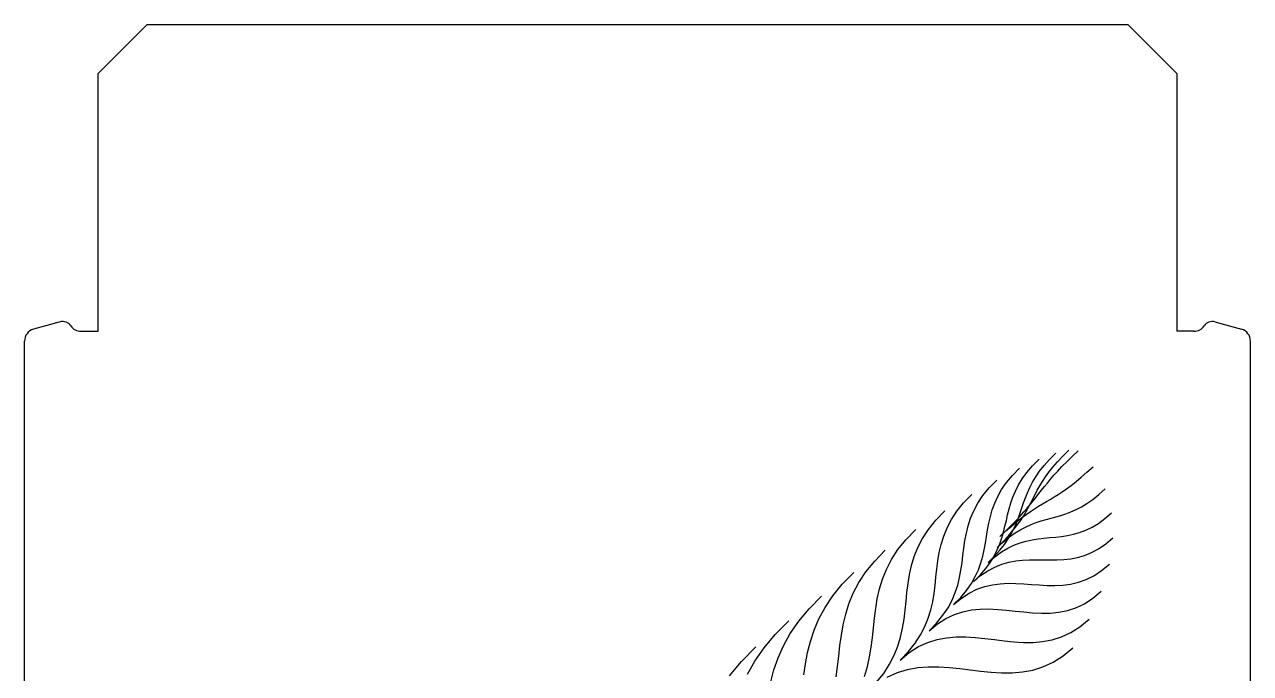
# Model space of a CAD drawing. Extents: x 8 to 213, y -217 to -66.
# Drawn here: x 163.13 to 212.85, y -92.42 to -66.13 of the extents above; entities that cross this region are included whole.
import ezdxf

# ---------------------------------------------------------------- set-up
doc = ezdxf.new("R2010")
doc.units = 0
doc.header["$MEASUREMENT"] = 0

msp = doc.modelspace()

# ---------------------------------------------------------------- linework, layer by layer
for p, q in [((164.573, -78.174), (163.496, -78.475)), ((211.404, -78.174), (212.482, -78.475)), ((163.132, -93.073), (163.132, -78.953)), ((165.424, -78.557), (166.115, -78.557)), ((210.553, -78.557), (209.862, -78.557)), ((212.845, -93.073), (212.845, -78.953)), ((204.693, -83.746, -50.671), (204.948, -83.493, -50.671)), ((205.232, -83.615, -50.671), (205.479, -83.375, -50.671)), ((205.611, -83.627, -50.671), (205.853, -83.395, -50.671)), ((203.781, -84.272, -50.671), (204.007, -84.009, -50.671)), ((204.007, -84.009, -50.671), (204.276, -83.739, -50.671)), ((204.29, -84.223, -50.671), (204.475, -83.989, -50.671)), ((204.475, -83.989, -50.671), (204.693, -83.746, -50.671)), ((204.832, -84.055, -50.671), (205.018, -83.841, -50.671)), ((205.018, -83.841, -50.671), (205.232, -83.615, -50.671)), ((205.202, -84.037, -50.671), (205.395, -83.84, -50.671)), ((205.395, -83.84, -50.671), (205.611, -83.627, -50.671)), ((202.95, -84.683, -50.671), (203.189, -84.396, -50.671)), ((203.189, -84.396, -50.671), (203.476, -84.105, -50.671)), ((203.593, -84.53, -50.671), (203.781, -84.272, -50.671)), ((204.004, -84.669, -50.671), (204.135, -84.45, -50.671)), ((204.135, -84.45, -50.671), (204.29, -84.223, -50.671)), ((204.407, -84.64, -50.671), (204.53, -84.453, -50.671)), ((204.53, -84.453, -50.671), (204.67, -84.259, -50.671)), ((204.67, -84.259, -50.671), (204.832, -84.055, -50.671)), ((204.736, -84.551, -50.671), (204.876, -84.39, -50.671)), ((204.876, -84.39, -50.671), (205.03, -84.22, -50.671)), ((205.03, -84.22, -50.671), (205.202, -84.037, -50.671)), ((205.773, -84.644, -50.671), (205.985, -84.468, -50.671)), ((205.985, -84.468, -50.671), (206.214, -84.269, -50.671)), ((206.214, -84.269, -50.671), (206.461, -84.042, -50.671)), ((201.998, -85.211, -50.671), (202.253, -84.898, -50.671)), ((202.253, -84.898, -50.671), (202.562, -84.582, -50.671)), ((202.597, -85.244, -50.671), (202.755, -84.965, -50.671)), ((202.755, -84.965, -50.671), (202.95, -84.683, -50.671)), ((203.313, -85.028, -50.671), (203.439, -84.781, -50.671)), ((203.439, -84.781, -50.671), (203.593, -84.53, -50.671)), ((203.8, -85.094, -50.671), (203.894, -84.884, -50.671)), ((203.894, -84.884, -50.671), (204.004, -84.669, -50.671)), ((204.11, -85.17, -50.671), (204.201, -84.997, -50.671)), ((204.201, -84.997, -50.671), (204.299, -84.821, -50.671)), ((204.265, -85.133, -50.671), (204.375, -84.993, -50.671)), ((204.299, -84.821, -50.671), (204.407, -84.64, -50.671)), ((204.375, -84.993, -50.671), (204.489, -84.85, -50.671)), ((204.489, -84.85, -50.671), (204.608, -84.704, -50.671)), ((204.608, -84.704, -50.671), (204.736, -84.551, -50.671)), ((205.212, -85.058, -50.671), (205.388, -84.936, -50.671)), ((205.388, -84.936, -50.671), (205.574, -84.799, -50.671)), ((205.574, -84.799, -50.671), (205.773, -84.644, -50.671)), ((206.694, -85.172, -50.671), (206.951, -84.943, -50.671)), ((200.937, -85.846, -50.671), (201.212, -85.505, -50.671)), ((201.212, -85.505, -50.671), (201.547, -85.162, -50.671)), ((201.791, -85.52, -50.671), (201.998, -85.211, -50.671)), ((202.472, -85.519, -50.671), (202.597, -85.244, -50.671)), ((203.128, -85.511, -50.671), (203.211, -85.271, -50.671)), ((203.211, -85.271, -50.671), (203.313, -85.028, -50.671)), ((203.577, -85.708, -50.671), (203.646, -85.505, -50.671)), ((203.646, -85.505, -50.671), (203.719, -85.301, -50.671)), ((203.719, -85.301, -50.671), (203.8, -85.094, -50.671)), ((203.922, -85.562, -50.671), (204.041, -85.416, -50.671)), ((203.935, -85.514, -50.671), (204.023, -85.342, -50.671)), ((204.023, -85.342, -50.671), (204.11, -85.17, -50.671)), ((204.041, -85.416, -50.671), (204.154, -85.273, -50.671)), ((204.154, -85.273, -50.671), (204.265, -85.133, -50.671)), ((204.413, -85.548, -50.671), (204.568, -85.456, -50.671)), ((204.568, -85.456, -50.671), (204.724, -85.364, -50.671)), ((204.724, -85.364, -50.671), (204.882, -85.269, -50.671)), ((204.882, -85.269, -50.671), (205.044, -85.168, -50.671)), ((205.044, -85.168, -50.671), (205.212, -85.058, -50.671)), ((206.215, -85.528, -50.671), (206.449, -85.366, -50.671)), ((206.449, -85.366, -50.671), (206.694, -85.172, -50.671)), ((200.082, -86.208, -50.671), (200.446, -85.835, -50.671)), ((200.715, -86.185, -50.671), (200.937, -85.846, -50.671)), ((201.497, -86.132, -50.671), (201.626, -85.827, -50.671)), ((201.626, -85.827, -50.671), (201.791, -85.52, -50.671)), ((202.297, -86.063, -50.671), (202.374, -85.792, -50.671)), ((202.374, -85.792, -50.671), (202.472, -85.519, -50.671)), ((202.945, -86.221, -50.671), (202.999, -85.985, -50.671)), ((202.999, -85.985, -50.671), (203.059, -85.749, -50.671)), ((203.059, -85.749, -50.671), (203.128, -85.511, -50.671)), ((203.435, -86.116, -50.671), (203.508, -85.912, -50.671)), ((203.5, -86.046, -50.671), (203.654, -85.876, -50.671)), ((203.508, -85.912, -50.671), (203.577, -85.708, -50.671)), ((203.563, -86.114, -50.671), (203.749, -85.977, -50.671)), ((203.638, -86.044, -50.671), (203.746, -85.863, -50.671)), ((203.654, -85.876, -50.671), (203.794, -85.715, -50.671)), ((203.746, -85.863, -50.671), (203.844, -85.687, -50.671)), ((203.749, -85.977, -50.671), (203.925, -85.855, -50.671)), ((203.794, -85.715, -50.671), (203.922, -85.562, -50.671)), ((203.844, -85.687, -50.671), (203.935, -85.514, -50.671)), ((203.925, -85.855, -50.671), (204.093, -85.745, -50.671)), ((204.093, -85.745, -50.671), (204.255, -85.644, -50.671)), ((204.255, -85.644, -50.671), (204.413, -85.548, -50.671)), ((205.155, -86.013, -50.671), (205.356, -85.947, -50.671)), ((205.356, -85.947, -50.671), (205.562, -85.87, -50.671)), ((205.562, -85.87, -50.671), (205.772, -85.777, -50.671)), ((205.772, -85.777, -50.671), (205.99, -85.664, -50.671)), ((205.99, -85.664, -50.671), (206.215, -85.528, -50.671)), ((206.944, -86.143, -50.671), (207.215, -85.907, -50.671)), ((199.783, -86.58, -50.671), (200.082, -86.208, -50.671)), ((200.539, -86.522, -50.671), (200.715, -86.185, -50.671)), ((201.325, -86.737, -50.671), (201.399, -86.435, -50.671)), ((201.399, -86.435, -50.671), (201.497, -86.132, -50.671)), ((202.187, -86.6, -50.671), (202.237, -86.332, -50.671)), ((202.237, -86.332, -50.671), (202.297, -86.063, -50.671)), ((202.831, -86.692, -50.671), (202.89, -86.456, -50.671)), ((202.89, -86.456, -50.671), (202.945, -86.221, -50.671)), ((202.919, -86.639, -50.671), (203.135, -86.426, -50.671)), ((202.923, -86.644, -50.671), (203.152, -86.444, -50.671)), ((203.135, -86.426, -50.671), (203.328, -86.229, -50.671)), ((203.152, -86.444, -50.671), (203.364, -86.268, -50.671)), ((203.213, -86.629, -50.671), (203.375, -86.425, -50.671)), ((203.261, -86.533, -50.671), (203.354, -86.323, -50.671)), ((203.328, -86.229, -50.671), (203.5, -86.046, -50.671)), ((203.354, -86.323, -50.671), (203.435, -86.116, -50.671)), ((203.364, -86.268, -50.671), (203.563, -86.114, -50.671)), ((203.375, -86.425, -50.671), (203.515, -86.231, -50.671)), ((203.515, -86.231, -50.671), (203.638, -86.044, -50.671)), ((203.528, -86.588, -50.671), (203.745, -86.476, -50.671)), ((203.745, -86.476, -50.671), (203.956, -86.383, -50.671)), ((203.956, -86.383, -50.671), (204.161, -86.305, -50.671)), ((204.161, -86.305, -50.671), (204.363, -86.239, -50.671)), ((204.363, -86.239, -50.671), (204.561, -86.181, -50.671)), ((204.561, -86.181, -50.671), (204.759, -86.126, -50.671)), ((204.759, -86.126, -50.671), (204.956, -86.072, -50.671)), ((204.956, -86.072, -50.671), (205.155, -86.013, -50.671)), ((206.166, -86.613, -50.671), (206.42, -86.491, -50.671)), ((206.42, -86.491, -50.671), (206.679, -86.336, -50.671)), ((206.679, -86.336, -50.671), (206.944, -86.143, -50.671)), ((198.876, -86.998, -50.671), (199.272, -86.592, -50.671)), ((199.353, -87.316, -50.671), (199.542, -86.949, -50.671)), ((199.542, -86.949, -50.671), (199.783, -86.58, -50.671)), ((200.302, -87.191, -50.671), (200.404, -86.857, -50.671)), ((200.404, -86.857, -50.671), (200.539, -86.522, -50.671)), ((201.268, -87.037, -50.671), (201.325, -86.737, -50.671)), ((202.098, -87.135, -50.671), (202.142, -86.867, -50.671)), ((202.142, -86.867, -50.671), (202.187, -86.6, -50.671)), ((202.676, -86.871, -50.671), (202.919, -86.639, -50.671)), ((202.676, -86.871, -50.671), (202.923, -86.644, -50.671)), ((202.679, -87.17, -50.671), (202.762, -86.93, -50.671)), ((202.762, -86.93, -50.671), (202.831, -86.692, -50.671)), ((202.813, -87.069, -50.671), (203.027, -86.843, -50.671)), ((202.824, -87.08, -50.671), (203.069, -86.887, -50.671)), ((202.864, -87.194, -50.671), (203.02, -86.967, -50.671)), ((203.02, -86.967, -50.671), (203.15, -86.747, -50.671)), ((203.027, -86.843, -50.671), (203.213, -86.629, -50.671)), ((203.069, -86.887, -50.671), (203.303, -86.724, -50.671)), ((203.15, -86.747, -50.671), (203.261, -86.533, -50.671)), ((203.303, -86.724, -50.671), (203.528, -86.588, -50.671)), ((203.993, -87.003, -50.671), (204.233, -86.966, -50.671)), ((204.233, -86.966, -50.671), (204.472, -86.939, -50.671)), ((204.472, -86.939, -50.671), (204.711, -86.916, -50.671)), ((204.711, -86.916, -50.671), (204.949, -86.893, -50.671)), ((204.949, -86.893, -50.671), (205.188, -86.865, -50.671)), ((205.188, -86.865, -50.671), (205.428, -86.828, -50.671)), ((205.428, -86.828, -50.671), (205.671, -86.777, -50.671)), ((205.671, -86.777, -50.671), (205.917, -86.707, -50.671)), ((205.917, -86.707, -50.671), (206.166, -86.613, -50.671)), ((206.977, -87.172, -50.671), (207.268, -86.925, -50.671)), ((197.608, -87.866, -50.671), (198.038, -87.425, -50.671)), ((198.288, -87.803, -50.671), (198.55, -87.402, -50.671)), ((198.55, -87.402, -50.671), (198.876, -86.998, -50.671)), ((199.207, -87.682, -50.671), (199.353, -87.316, -50.671)), ((200.226, -87.523, -50.671), (200.302, -87.191, -50.671)), ((201.186, -87.637, -50.671), (201.224, -87.337, -50.671)), ((201.224, -87.337, -50.671), (201.268, -87.037, -50.671)), ((201.988, -87.672, -50.671), (202.048, -87.403, -50.671)), ((202.048, -87.403, -50.671), (202.098, -87.135, -50.671)), ((202.451, -87.66, -50.671), (202.577, -87.413, -50.671)), ((202.461, -87.671, -50.671), (202.679, -87.428, -50.671)), ((202.567, -87.309, -50.671), (202.813, -87.069, -50.671)), ((202.567, -87.309, -50.671), (202.824, -87.08, -50.671)), ((202.577, -87.413, -50.671), (202.679, -87.17, -50.671)), ((202.679, -87.428, -50.671), (202.864, -87.194, -50.671)), ((202.743, -87.496, -50.671), (203.002, -87.341, -50.671)), ((203.002, -87.341, -50.671), (203.255, -87.218, -50.671)), ((203.255, -87.218, -50.671), (203.505, -87.125, -50.671)), ((203.505, -87.125, -50.671), (203.75, -87.054, -50.671)), ((203.75, -87.054, -50.671), (203.993, -87.003, -50.671)), ((206.403, -87.522, -50.671), (206.689, -87.369, -50.671)), ((206.689, -87.369, -50.671), (206.977, -87.172, -50.671)), ((197.254, -88.303, -50.671), (197.608, -87.866, -50.671)), ((198.081, -88.202, -50.671), (198.288, -87.803, -50.671)), ((199.097, -88.047, -50.671), (199.207, -87.682, -50.671)), ((200.128, -88.186, -50.671), (200.17, -87.855, -50.671)), ((200.17, -87.855, -50.671), (200.226, -87.523, -50.671)), ((201.103, -88.236, -50.671), (201.148, -87.936, -50.671)), ((201.148, -87.936, -50.671), (201.186, -87.637, -50.671)), ((201.813, -88.215, -50.671), (201.911, -87.942, -50.671)), ((201.911, -87.942, -50.671), (201.988, -87.672, -50.671)), ((202.109, -88.169, -50.671), (202.297, -87.912, -50.671)), ((202.206, -87.924, -50.671), (202.461, -87.671, -50.671)), ((202.206, -87.924, -50.671), (202.478, -87.689, -50.671)), ((202.297, -87.912, -50.671), (202.451, -87.66, -50.671)), ((202.478, -87.689, -50.671), (202.743, -87.496, -50.671)), ((202.478, -88.105, -50.671), (202.762, -87.991, -50.671)), ((202.762, -87.991, -50.671), (203.044, -87.911, -50.671)), ((203.044, -87.911, -50.671), (203.325, -87.858, -50.671)), ((203.325, -87.858, -50.671), (203.605, -87.827, -50.671)), ((203.605, -87.827, -50.671), (203.884, -87.814, -50.671)), ((203.884, -87.814, -50.671), (204.163, -87.811, -50.671)), ((204.163, -87.811, -50.671), (204.441, -87.814, -50.671)), ((204.441, -87.814, -50.671), (204.719, -87.816, -50.671)), ((204.719, -87.816, -50.671), (204.997, -87.814, -50.671)), ((204.997, -87.814, -50.671), (205.276, -87.8, -50.671)), ((205.276, -87.8, -50.671), (205.556, -87.769, -50.671)), ((205.556, -87.769, -50.671), (205.837, -87.716, -50.671)), ((205.837, -87.716, -50.671), (206.119, -87.636, -50.671)), ((206.119, -87.636, -50.671), (206.403, -87.522, -50.671)), ((206.809, -88.252, -50.671), (207.123, -87.988, -50.671)), ((196.293, -88.803, -50.671), (196.76, -88.326, -50.671)), ((196.967, -88.737, -50.671), (197.254, -88.303, -50.671)), ((197.922, -88.599, -50.671), (198.081, -88.202, -50.671)), ((198.958, -88.774, -50.671), (199.017, -88.411, -50.671)), ((199.017, -88.411, -50.671), (199.097, -88.047, -50.671)), ((200.092, -88.517, -50.671), (200.128, -88.186, -50.671)), ((201.047, -88.536, -50.671), (201.103, -88.236, -50.671)), ((201.614, -88.702, -50.671), (201.883, -88.432, -50.671)), ((201.614, -88.702, -50.671), (201.904, -88.455, -50.671)), ((201.687, -88.49, -50.671), (201.813, -88.215, -50.671)), ((201.883, -88.432, -50.671), (202.109, -88.169, -50.671)), ((201.904, -88.455, -50.671), (202.192, -88.258, -50.671)), ((202.192, -88.258, -50.671), (202.478, -88.105, -50.671)), ((206.18, -88.613, -50.671), (206.495, -88.458, -50.671)), ((206.495, -88.458, -50.671), (206.809, -88.252, -50.671)), ((195.907, -89.274, -50.671), (196.293, -88.803, -50.671)), ((196.74, -89.167, -50.671), (196.967, -88.737, -50.671)), ((197.802, -88.994, -50.671), (197.922, -88.599, -50.671)), ((198.914, -89.136, -50.671), (198.958, -88.774, -50.671)), ((200.014, -89.18, -50.671), (200.056, -88.848, -50.671)), ((200.056, -88.848, -50.671), (200.092, -88.517, -50.671)), ((200.874, -89.141, -50.671), (200.973, -88.838, -50.671)), ((200.973, -88.838, -50.671), (201.047, -88.536, -50.671)), ((201.334, -89.051, -50.671), (201.53, -88.769, -50.671)), ((201.53, -88.769, -50.671), (201.687, -88.49, -50.671)), ((201.751, -89.005, -50.671), (202.067, -88.894, -50.671)), ((202.067, -88.894, -50.671), (202.382, -88.822, -50.671)), ((202.382, -88.822, -50.671), (202.699, -88.781, -50.671)), ((202.699, -88.781, -50.671), (203.015, -88.766, -50.671)), ((203.015, -88.766, -50.671), (203.332, -88.77, -50.671)), ((203.332, -88.77, -50.671), (203.649, -88.786, -50.671)), ((203.649, -88.786, -50.671), (203.966, -88.809, -50.671)), ((203.966, -88.809, -50.671), (204.283, -88.832, -50.671)), ((204.283, -88.832, -50.671), (204.6, -88.848, -50.671)), ((204.6, -88.848, -50.671), (204.916, -88.852, -50.671)), ((204.916, -88.852, -50.671), (205.233, -88.837, -50.671)), ((205.233, -88.837, -50.671), (205.549, -88.796, -50.671)), ((205.549, -88.796, -50.671), (205.865, -88.724, -50.671)), ((205.865, -88.724, -50.671), (206.18, -88.613, -50.671)), ((194.944, -89.798, -50.671), (195.45, -89.284, -50.671)), ((195.594, -89.741, -50.671), (195.907, -89.274, -50.671)), ((196.564, -89.596, -50.671), (196.74, -89.167, -50.671)), ((197.648, -89.782, -50.671), (197.713, -89.389, -50.671)), ((197.713, -89.389, -50.671), (197.802, -88.994, -50.671)), ((198.877, -89.498, -50.671), (198.914, -89.136, -50.671)), ((199.958, -89.512, -50.671), (200.014, -89.18, -50.671)), ((200.581, -89.753, -50.671), (200.746, -89.446, -50.671)), ((200.746, -89.446, -50.671), (200.874, -89.141, -50.671)), ((200.809, -89.629, -50.671), (201.096, -89.338, -50.671)), ((200.809, -89.629, -50.671), (201.122, -89.366, -50.671)), ((201.096, -89.338, -50.671), (201.334, -89.051, -50.671)), ((201.122, -89.366, -50.671), (201.436, -89.16, -50.671)), ((201.436, -89.16, -50.671), (201.751, -89.005, -50.671)), ((206.112, -89.592, -50.671), (206.455, -89.373, -50.671)), ((206.455, -89.373, -50.671), (206.795, -89.09, -50.671)), ((194.525, -90.305, -50.671), (194.944, -89.798, -50.671)), ((195.344, -90.203, -50.671), (195.594, -89.741, -50.671)), ((196.43, -90.022, -50.671), (196.564, -89.596, -50.671)), ((197.599, -90.175, -50.671), (197.648, -89.782, -50.671)), ((198.796, -90.223, -50.671), (198.84, -89.86, -50.671)), ((198.84, -89.86, -50.671), (198.877, -89.498, -50.671)), ((199.78, -90.178, -50.671), (199.882, -89.844, -50.671)), ((199.882, -89.844, -50.671), (199.958, -89.512, -50.671)), ((200.374, -90.063, -50.671), (200.581, -89.753, -50.671)), ((200.838, -90.027, -50.671), (201.186, -89.915, -50.671)), ((201.186, -89.915, -50.671), (201.536, -89.845, -50.671)), ((201.536, -89.845, -50.671), (201.887, -89.812, -50.671)), ((201.887, -89.812, -50.671), (202.24, -89.806, -50.671)), ((202.24, -89.806, -50.671), (202.594, -89.823, -50.671)), ((202.594, -89.823, -50.671), (202.948, -89.853, -50.671)), ((202.948, -89.853, -50.671), (203.302, -89.891, -50.671)), ((203.302, -89.891, -50.671), (203.657, -89.928, -50.671)), ((203.657, -89.928, -50.671), (204.011, -89.959, -50.671)), ((204.011, -89.959, -50.671), (204.365, -89.975, -50.671)), ((204.365, -89.975, -50.671), (204.718, -89.97, -50.671)), ((204.718, -89.97, -50.671), (205.069, -89.936, -50.671)), ((205.069, -89.936, -50.671), (205.419, -89.867, -50.671)), ((205.419, -89.867, -50.671), (205.767, -89.754, -50.671)), ((205.767, -89.754, -50.671), (206.112, -89.592, -50.671)), ((193.577, -90.844, -50.671), (194.122, -90.292, -50.671)), ((194.183, -90.805, -50.671), (194.525, -90.305, -50.671)), ((195.149, -90.662, -50.671), (195.344, -90.203, -50.671)), ((196.256, -90.869, -50.671), (196.33, -90.446, -50.671)), ((196.33, -90.446, -50.671), (196.43, -90.022, -50.671)), ((197.557, -90.567, -50.671), (197.599, -90.175, -50.671)), ((198.737, -90.586, -50.671), (198.796, -90.223, -50.671)), ((199.645, -90.513, -50.671), (199.78, -90.178, -50.671)), ((199.81, -90.691, -50.671), (200.119, -90.375, -50.671)), ((199.81, -90.691, -50.671), (200.15, -90.408, -50.671)), ((200.119, -90.375, -50.671), (200.374, -90.063, -50.671)), ((200.15, -90.408, -50.671), (200.493, -90.189, -50.671)), ((200.493, -90.189, -50.671), (200.838, -90.027, -50.671)), ((205.929, -90.528, -50.671), (206.298, -90.222, -50.671)), ((193.123, -91.386, -50.671), (193.577, -90.844, -50.671)), ((193.909, -91.299, -50.671), (194.183, -90.805, -50.671)), ((194.999, -91.119, -50.671), (195.149, -90.662, -50.671)), ((196.199, -91.292, -50.671), (196.256, -90.869, -50.671)), ((197.467, -91.353, -50.671), (197.516, -90.96, -50.671)), ((197.516, -90.96, -50.671), (197.557, -90.567, -50.671)), ((198.547, -91.314, -50.671), (198.657, -90.949, -50.671)), ((198.657, -90.949, -50.671), (198.737, -90.586, -50.671)), ((199.247, -91.189, -50.671), (199.469, -90.85, -50.671)), ((199.469, -90.85, -50.671), (199.645, -90.513, -50.671)), ((200.139, -91.039, -50.671), (200.523, -90.969, -50.671)), ((200.523, -90.969, -50.671), (200.909, -90.937, -50.671)), ((200.909, -90.937, -50.671), (201.297, -90.937, -50.671)), ((201.297, -90.937, -50.671), (201.686, -90.961, -50.671)), ((201.686, -90.961, -50.671), (202.077, -91, -50.671)), ((204.797, -91.055, -50.671), (205.178, -90.937, -50.671)), ((205.178, -90.937, -50.671), (205.555, -90.764, -50.671)), ((205.555, -90.764, -50.671), (205.929, -90.528, -50.671)), ((192.204, -91.931, -50.671), (192.79, -91.34, -50.671)), ((192.75, -91.92, -50.671), (193.123, -91.386, -50.671)), ((193.692, -91.789, -50.671), (193.909, -91.299, -50.671)), ((194.885, -91.572, -50.671), (194.999, -91.119, -50.671)), ((196.15, -91.714, -50.671), (196.199, -91.292, -50.671)), ((197.402, -91.746, -50.671), (197.467, -91.353, -50.671)), ((198.401, -91.68, -50.671), (198.547, -91.314, -50.671)), ((198.972, -91.53, -50.671), (199.247, -91.189, -50.671)), ((199.006, -91.566, -50.671), (199.38, -91.33, -50.671)), ((199.38, -91.33, -50.671), (199.758, -91.157, -50.671)), ((199.758, -91.157, -50.671), (200.139, -91.039, -50.671)), ((202.077, -91, -50.671), (202.468, -91.047, -50.671)), ((202.468, -91.047, -50.671), (202.859, -91.095, -50.671)), ((202.859, -91.095, -50.671), (203.249, -91.134, -50.671)), ((203.249, -91.134, -50.671), (203.639, -91.158, -50.671)), ((203.639, -91.158, -50.671), (204.027, -91.158, -50.671)), ((204.027, -91.158, -50.671), (204.413, -91.126, -50.671)), ((204.413, -91.126, -50.671), (204.797, -91.055, -50.671)), ((205.246, -91.708, -50.671), (205.648, -91.375, -50.671)), ((191.715, -92.509, -50.671), (192.204, -91.931, -50.671)), ((192.449, -92.446, -50.671), (192.75, -91.92, -50.671)), ((193.523, -92.274, -50.671), (193.692, -91.789, -50.671)), ((194.798, -92.024, -50.671), (194.885, -91.572, -50.671)), ((196.101, -92.135, -50.671), (196.15, -91.714, -50.671)), ((197.313, -92.14, -50.671), (197.402, -91.746, -50.671)), ((198.212, -92.047, -50.671), (198.401, -91.68, -50.671)), ((198.637, -91.873, -50.671), (198.972, -91.53, -50.671)), ((198.637, -91.873, -50.671), (199.006, -91.566, -50.671)), ((204.429, -92.153, -50.671), (204.84, -91.965, -50.671)), ((204.84, -91.965, -50.671), (205.246, -91.708, -50.671)), ((193.392, -92.756, -50.671), (193.523, -92.274, -50.671)), ((194.73, -92.475, -50.671), (194.798, -92.024, -50.671)), ((196.043, -92.558, -50.671), (196.101, -92.135, -50.671)), ((197.193, -92.536, -50.671), (197.313, -92.14, -50.671)), ((197.672, -92.788, -50.671), (197.971, -92.417, -50.671)), ((197.971, -92.417, -50.671), (198.212, -92.047, -50.671)), ((198.117, -92.572, -50.671), (198.528, -92.384, -50.671)), ((198.528, -92.384, -50.671), (198.942, -92.256, -50.671)), ((198.942, -92.256, -50.671), (199.36, -92.18, -50.671)), ((199.36, -92.18, -50.671), (199.781, -92.146, -50.671)), ((199.781, -92.146, -50.671), (200.203, -92.147, -50.671)), ((200.203, -92.147, -50.671), (200.627, -92.173, -50.671)), ((200.627, -92.173, -50.671), (201.053, -92.216, -50.671)), ((201.053, -92.216, -50.671), (201.478, -92.268, -50.671)), ((201.478, -92.268, -50.671), (201.904, -92.32, -50.671)), ((201.904, -92.32, -50.671), (202.329, -92.364, -50.671)), ((202.329, -92.364, -50.671), (202.753, -92.39, -50.671)), ((202.753, -92.39, -50.671), (203.176, -92.391, -50.671)), ((203.176, -92.391, -50.671), (203.596, -92.357, -50.671)), ((203.596, -92.357, -50.671), (204.014, -92.281, -50.671)), ((204.014, -92.281, -50.671), (204.429, -92.153, -50.671))]:
    msp.add_line(p, q)
msp.add_lwpolyline([(166.115, -78.557), (166.115, -68.117), (168.104, -66.128), (207.874, -66.128), (209.862, -68.117), (209.862, -78.557)])
for centre, radius, start, end in [((163.629, -78.953), 0.497, 105.6189, 180), ((164.68, -78.557), 0.398, 33.749, 105.6189), ((165.424, -78.059), 0.497, 213.749, 270), ((210.553, -78.059), 0.497, 270, 326.251), ((211.297, -78.557), 0.398, 74.3811, 146.251), ((212.348, -78.953), 0.497, 0, 74.3811)]:
    msp.add_arc(centre, radius, start, end)

doc.saveas('drawing.dxf')
